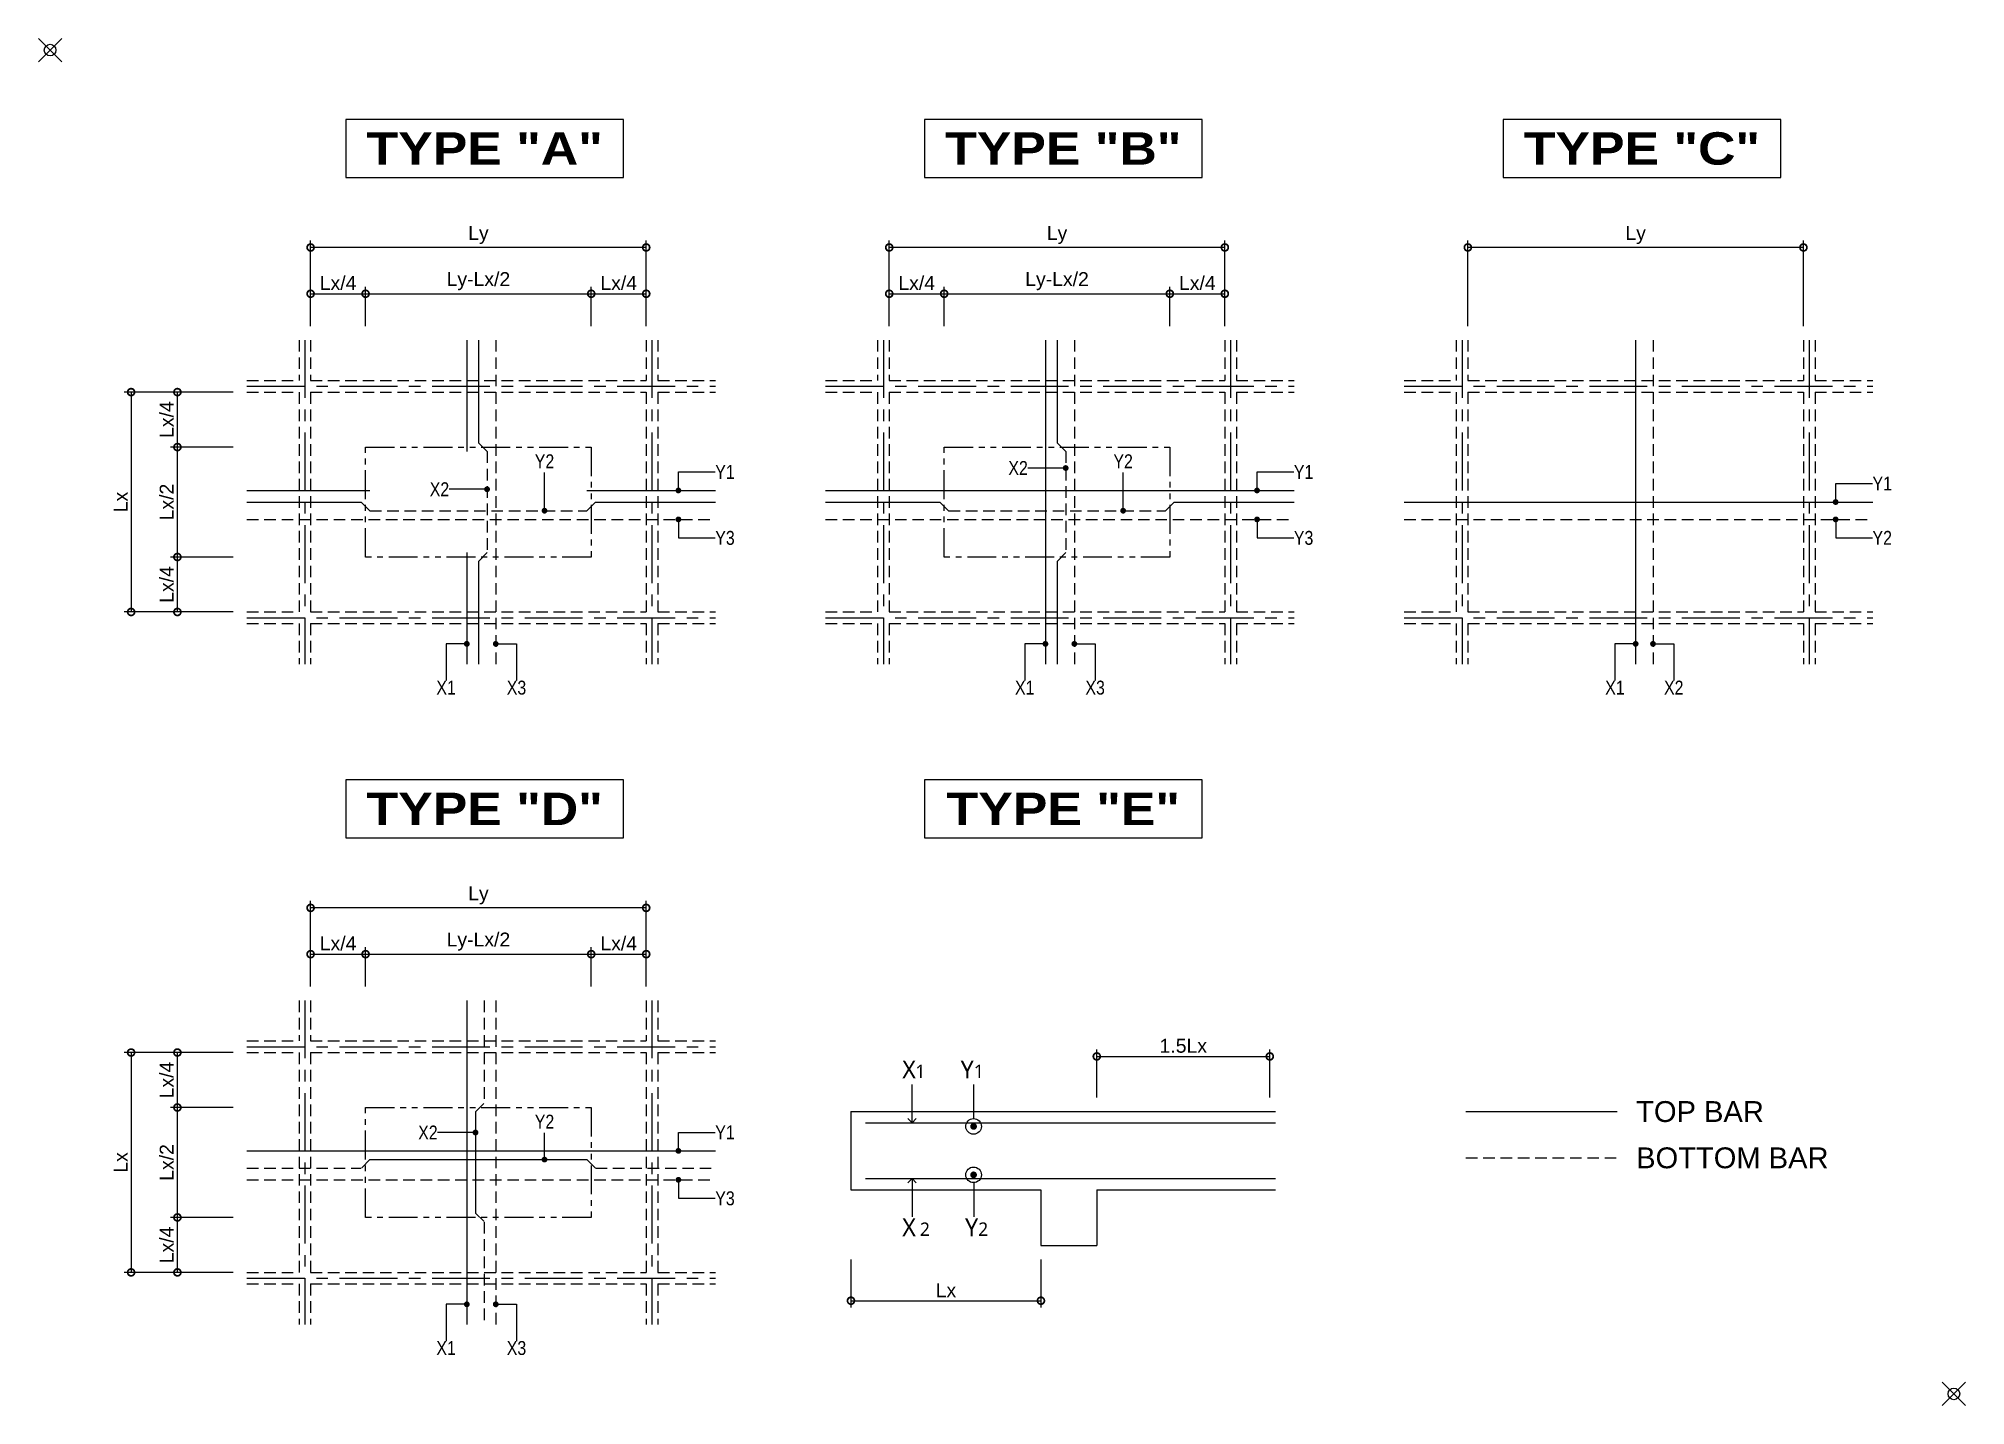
# Model space of a CAD drawing. Extents: x -50 to 8275, y -2535 to 3372.
import ezdxf
from ezdxf.enums import TextEntityAlignment as Align

# ---------------------------------------------------------------- set-up
doc = ezdxf.new("R2010")
doc.units = 0
doc.header["$LTSCALE"] = 200
doc.header["$MEASUREMENT"] = 0
doc.header["$PDMODE"] = 35
doc.header["$PDSIZE"] = 50
for name, pattern in [('CENTER', [2, 1.25, -0.25, 0.25, -0.25]), ('HIDDEN', [0.375, 0.25, -0.125]), ('PHANTOM2', [1.25, 0.625, -0.125, 0.125, -0.125, 0.125, -0.125])]:
    doc.linetypes.add(name, pattern=pattern)
doc.layers.get('0').update_dxf_attribs({"linetype": 'CONTINUOUS'})
doc.layers.get('DEFPOINTS').update_dxf_attribs({"color": 251, "linetype": 'CONTINUOUS'})
for name, color, linetype in [('Bar.Bottom', 2, 'HIDDEN'), ('Bar.Top', 2, 'CONTINUOUS'), ('Beam', 7, 'HIDDEN'), ('Boundary', 6, 'PHANTOM2'), ('Center', 1, 'CENTER'), ('Dimension', 1, 'CONTINUOUS'), ('Leader', 7, 'CONTINUOUS'), ('Text', 3, 'HIDDEN')]:
    doc.layers.add(name, color=color, linetype=linetype)
doc.styles.add('DimText', font='arial.ttf')
doc.styles.add('Legend', font='arial.ttf')
doc.styles.add('RebarIndex', font='ARIALN.TTF')
doc.styles.get("Standard").update_dxf_attribs({"font": 'malgun.ttf'})
doc.styles.add('Title', font='ariblk.ttf')
doc.dimstyles.new('Dim', dxfattribs={"dimscale": 60, "dimtxt": 1, "dimasz": 1, "dimexe": 0.5, "dimexo": 1, "dimgap": 0.25, "dimtad": 1, "dimtoh": 1, "dimdec": 0, "dimdsep": 46, "dimtxsty": 'DimText', "dimblk": 'DOTSMALL', "dimcen": 1, "dimclrd": 256, "dimclre": 256, "dimclrt": 7, "dimadec": 0, "dimazin": 0, "dimtfac": 1, "dimtdec": 0, "dimtix": 1, "dimtmove": 2, "dimatfit": 3, "dimldrblk": 'DOTSMALL', "dimfxl": 0, "dimtolj": 1, "dimtzin": 0, "dimarcsym": 0})

# ---------------------------------------------------------------- blocks, each defined once
blk = doc.blocks.new('_DotSmall')
at = {"color": 0, "linetype": 'ByBlock', "const_width": 0.5}
blk.add_lwpolyline([(-0.0625, 0, 1), (0.0625, 0, 1)], format="xyb", close=True, dxfattribs=at)
blk = doc.blocks.new('*D0')
at = {"layer": 'DEFPOINTS', "color": 0}
for p in [(550, 1131.3), (850.5, 1131.3), (850.5, 893.8)]:
    blk.add_point(p, dxfattribs=at)
at = {"layer": 'Dimension', "lineweight": -2}
for p, q in [((790.5, 1131.3), (520, 1131.3)), ((550, 893.8), (550, 1131.3)), ((790.5, 893.8), (520, 893.8))]:
    blk.add_line(p, q, dxfattribs=at)
at = {"layer": 'Dimension', "lineweight": -2, "xscale": 60, "yscale": 60, "zscale": 60}
for p, rotation in [((550, 1131.3), 90), ((550, 893.8), 270)]:
    blk.add_blockref('_DotSmall', p, dxfattribs=dict(at, rotation=rotation))
at = {"layer": 'Dimension', "color": 7, "insert": (504, 1012.6), "char_height": 60, "attachment_point": 5, "rotation": 90, "style": 'DimText'}
blk.add_mtext('\\A1;Lx/4', dxfattribs=at)
blk = doc.blocks.new('*D1')
at = {"layer": 'DEFPOINTS', "color": 0}
for p in [(850.5, 1843.8), (350, 893.8), (850.5, 893.8)]:
    blk.add_point(p, dxfattribs=at)
at = {"layer": 'Dimension', "lineweight": -2}
for p, q in [((790.5, 1843.8), (320, 1843.8)), ((350, 1843.8), (350, 893.8)), ((790.5, 893.8), (320, 893.8))]:
    blk.add_line(p, q, dxfattribs=at)
at = {"layer": 'Dimension', "lineweight": -2, "xscale": 60, "yscale": 60, "zscale": 60}
for p, rotation in [((350, 1843.8), 90), ((350, 893.8), 270)]:
    blk.add_blockref('_DotSmall', p, dxfattribs=dict(at, rotation=rotation))
at = {"layer": 'Dimension', "color": 7, "insert": (305, 1368.8), "char_height": 60, "attachment_point": 5, "rotation": 90, "style": 'DimText'}
blk.add_mtext('\\A1;Lx', dxfattribs=at)
blk = doc.blocks.new('*D2')
at = {"layer": 'DEFPOINTS', "color": 0}
for p in [(550, 1606.3), (850.5, 1606.3), (850.5, 1131.3)]:
    blk.add_point(p, dxfattribs=at)
at = {"layer": 'Dimension', "lineweight": -2}
for p, q in [((790.5, 1606.3), (520, 1606.3)), ((550, 1131.3), (550, 1606.3)), ((790.5, 1131.3), (520, 1131.3))]:
    blk.add_line(p, q, dxfattribs=at)
at = {"layer": 'Dimension', "lineweight": -2, "xscale": 60, "yscale": 60, "zscale": 60}
for p, rotation in [((550, 1606.3), 90), ((550, 1131.3), 270)]:
    blk.add_blockref('_DotSmall', p, dxfattribs=dict(at, rotation=rotation))
at = {"layer": 'Dimension', "color": 7, "insert": (504, 1368.8), "char_height": 60, "attachment_point": 5, "rotation": 90, "style": 'DimText'}
blk.add_mtext('\\A1;Lx/2', dxfattribs=at)
blk = doc.blocks.new('*D3')
at = {"layer": 'DEFPOINTS', "color": 0}
for p in [(550, 1843.8), (850.5, 1843.8), (850.5, 1606.3)]:
    blk.add_point(p, dxfattribs=at)
at = {"layer": 'Dimension', "lineweight": -2}
for p, q in [((790.5, 1843.8), (520, 1843.8)), ((550, 1606.3), (550, 1843.8)), ((790.5, 1606.3), (520, 1606.3))]:
    blk.add_line(p, q, dxfattribs=at)
at = {"layer": 'Dimension', "lineweight": -2, "xscale": 60, "yscale": 60, "zscale": 60}
for p, rotation in [((550, 1843.8), 90), ((550, 1606.3), 270)]:
    blk.add_blockref('_DotSmall', p, dxfattribs=dict(at, rotation=rotation))
at = {"layer": 'Dimension', "color": 7, "insert": (504, 1725.1), "char_height": 60, "attachment_point": 5, "rotation": 90, "style": 'DimText'}
blk.add_mtext('\\A1;Lx/4', dxfattribs=at)
blk = doc.blocks.new('*D4')
at = {"layer": 'DEFPOINTS', "color": 0}
for p in [(1125.5, 2468.8), (1125.5, 2068.8), (2575.5, 2068.8)]:
    blk.add_point(p, dxfattribs=at)
at = {"layer": 'Dimension', "lineweight": -2}
for p, q in [((1125.5, 2128.8), (1125.5, 2498.8)), ((2575.5, 2128.8), (2575.5, 2498.8)), ((2575.5, 2468.8), (1125.5, 2468.8))]:
    blk.add_line(p, q, dxfattribs=at)
at = {"layer": 'Dimension', "lineweight": -2, "xscale": 60, "yscale": 60, "zscale": 60, "rotation": 180}
blk.add_blockref('_DotSmall', (1125.5, 2468.8), dxfattribs=at)
at = {"layer": 'Dimension', "lineweight": -2, "xscale": 60, "yscale": 60, "zscale": 60}
blk.add_blockref('_DotSmall', (2575.5, 2468.8), dxfattribs=at)
at = {"layer": 'Dimension', "color": 7, "insert": (1850.5, 2522.6), "char_height": 60, "attachment_point": 5, "style": 'DimText'}
blk.add_mtext('\\A1;Ly', dxfattribs=at)
blk = doc.blocks.new('*D5')
at = {"layer": 'DEFPOINTS', "color": 0}
for p in [(2575.5, 2268.8), (2338, 2068.8), (2575.5, 2068.8)]:
    blk.add_point(p, dxfattribs=at)
at = {"layer": 'Dimension', "lineweight": -2}
for p, q in [((2338, 2128.8), (2338, 2298.8)), ((2338, 2268.8), (2575.5, 2268.8)), ((2575.5, 2128.8), (2575.5, 2298.8))]:
    blk.add_line(p, q, dxfattribs=at)
at = {"layer": 'Dimension', "lineweight": -2, "xscale": 60, "yscale": 60, "zscale": 60, "rotation": 180}
blk.add_blockref('_DotSmall', (2338, 2268.8), dxfattribs=at)
at = {"layer": 'Dimension', "lineweight": -2, "xscale": 60, "yscale": 60, "zscale": 60}
blk.add_blockref('_DotSmall', (2575.5, 2268.8), dxfattribs=at)
at = {"layer": 'Dimension', "color": 7, "insert": (2456.7, 2314.8), "char_height": 60, "attachment_point": 5, "style": 'DimText'}
blk.add_mtext('\\A1;Lx/4', dxfattribs=at)
blk = doc.blocks.new('*D6')
at = {"layer": 'DEFPOINTS', "color": 0}
for p in [(2338, 2268.8), (1363, 2068.8), (2338, 2068.8)]:
    blk.add_point(p, dxfattribs=at)
at = {"layer": 'Dimension', "lineweight": -2}
for p, q in [((1363, 2128.8), (1363, 2298.8)), ((1363, 2268.8), (2338, 2268.8)), ((2338, 2128.8), (2338, 2298.8))]:
    blk.add_line(p, q, dxfattribs=at)
at = {"layer": 'Dimension', "lineweight": -2, "xscale": 60, "yscale": 60, "zscale": 60, "rotation": 180}
blk.add_blockref('_DotSmall', (1363, 2268.8), dxfattribs=at)
at = {"layer": 'Dimension', "lineweight": -2, "xscale": 60, "yscale": 60, "zscale": 60}
blk.add_blockref('_DotSmall', (2338, 2268.8), dxfattribs=at)
at = {"layer": 'Dimension', "color": 7, "insert": (1850.5, 2323.1), "char_height": 60, "attachment_point": 5, "style": 'DimText'}
blk.add_mtext('\\A1;Ly-Lx/2', dxfattribs=at)
blk = doc.blocks.new('*D7')
at = {"layer": 'DEFPOINTS', "color": 0}
for p in [(1363, 2268.8), (1125.5, 2068.8), (1363, 2068.8)]:
    blk.add_point(p, dxfattribs=at)
at = {"layer": 'Dimension', "lineweight": -2}
for p, q in [((1125.5, 2128.8), (1125.5, 2298.8)), ((1125.5, 2268.8), (1363, 2268.8)), ((1363, 2128.8), (1363, 2298.8))]:
    blk.add_line(p, q, dxfattribs=at)
at = {"layer": 'Dimension', "lineweight": -2, "xscale": 60, "yscale": 60, "zscale": 60, "rotation": 180}
blk.add_blockref('_DotSmall', (1125.5, 2268.8), dxfattribs=at)
at = {"layer": 'Dimension', "lineweight": -2, "xscale": 60, "yscale": 60, "zscale": 60}
blk.add_blockref('_DotSmall', (1363, 2268.8), dxfattribs=at)
at = {"layer": 'Dimension', "color": 7, "insert": (1244.2, 2314.8), "char_height": 60, "attachment_point": 5, "style": 'DimText'}
blk.add_mtext('\\A1;Lx/4', dxfattribs=at)
blk = doc.blocks.new('*D9')
at = {"layer": 'DEFPOINTS', "color": 0}
for p in [(3625.5, 2468.8), (3625.5, 2068.8), (5075.5, 2068.8)]:
    blk.add_point(p, dxfattribs=at)
at = {"layer": 'Dimension', "lineweight": -2}
for p, q in [((3625.5, 2128.8), (3625.5, 2498.8)), ((5075.5, 2128.8), (5075.5, 2498.8)), ((5075.5, 2468.8), (3625.5, 2468.8))]:
    blk.add_line(p, q, dxfattribs=at)
at = {"layer": 'Dimension', "lineweight": -2, "xscale": 60, "yscale": 60, "zscale": 60, "rotation": 180}
blk.add_blockref('_DotSmall', (3625.5, 2468.8), dxfattribs=at)
at = {"layer": 'Dimension', "lineweight": -2, "xscale": 60, "yscale": 60, "zscale": 60}
blk.add_blockref('_DotSmall', (5075.5, 2468.8), dxfattribs=at)
at = {"layer": 'Dimension', "color": 7, "insert": (4350.5, 2522.6), "char_height": 60, "attachment_point": 5, "style": 'DimText'}
blk.add_mtext('\\A1;Ly', dxfattribs=at)
blk = doc.blocks.new('*D10')
at = {"layer": 'DEFPOINTS', "color": 0}
for p in [(5075.5, 2268.8), (4838, 2068.8), (5075.5, 2068.8)]:
    blk.add_point(p, dxfattribs=at)
at = {"layer": 'Dimension', "lineweight": -2}
for p, q in [((4838, 2128.8), (4838, 2298.8)), ((4838, 2268.8), (5075.5, 2268.8)), ((5075.5, 2128.8), (5075.5, 2298.8))]:
    blk.add_line(p, q, dxfattribs=at)
at = {"layer": 'Dimension', "lineweight": -2, "xscale": 60, "yscale": 60, "zscale": 60, "rotation": 180}
blk.add_blockref('_DotSmall', (4838, 2268.8), dxfattribs=at)
at = {"layer": 'Dimension', "lineweight": -2, "xscale": 60, "yscale": 60, "zscale": 60}
blk.add_blockref('_DotSmall', (5075.5, 2268.8), dxfattribs=at)
at = {"layer": 'Dimension', "color": 7, "insert": (4956.7, 2314.8), "char_height": 60, "attachment_point": 5, "style": 'DimText'}
blk.add_mtext('\\A1;Lx/4', dxfattribs=at)
blk = doc.blocks.new('*D11')
at = {"layer": 'DEFPOINTS', "color": 0}
for p in [(4838, 2268.8), (3863, 2068.8), (4838, 2068.8)]:
    blk.add_point(p, dxfattribs=at)
at = {"layer": 'Dimension', "lineweight": -2}
for p, q in [((3863, 2128.8), (3863, 2298.8)), ((3863, 2268.8), (4838, 2268.8)), ((4838, 2128.8), (4838, 2298.8))]:
    blk.add_line(p, q, dxfattribs=at)
at = {"layer": 'Dimension', "lineweight": -2, "xscale": 60, "yscale": 60, "zscale": 60, "rotation": 180}
blk.add_blockref('_DotSmall', (3863, 2268.8), dxfattribs=at)
at = {"layer": 'Dimension', "lineweight": -2, "xscale": 60, "yscale": 60, "zscale": 60}
blk.add_blockref('_DotSmall', (4838, 2268.8), dxfattribs=at)
at = {"layer": 'Dimension', "color": 7, "insert": (4350.5, 2323.1), "char_height": 60, "attachment_point": 5, "style": 'DimText'}
blk.add_mtext('\\A1;Ly-Lx/2', dxfattribs=at)
blk = doc.blocks.new('*D12')
at = {"layer": 'DEFPOINTS', "color": 0}
for p in [(3863, 2268.8), (3625.5, 2068.8), (3863, 2068.8)]:
    blk.add_point(p, dxfattribs=at)
at = {"layer": 'Dimension', "lineweight": -2}
for p, q in [((3625.5, 2128.8), (3625.5, 2298.8)), ((3625.5, 2268.8), (3863, 2268.8)), ((3863, 2128.8), (3863, 2298.8))]:
    blk.add_line(p, q, dxfattribs=at)
at = {"layer": 'Dimension', "lineweight": -2, "xscale": 60, "yscale": 60, "zscale": 60, "rotation": 180}
blk.add_blockref('_DotSmall', (3625.5, 2268.8), dxfattribs=at)
at = {"layer": 'Dimension', "lineweight": -2, "xscale": 60, "yscale": 60, "zscale": 60}
blk.add_blockref('_DotSmall', (3863, 2268.8), dxfattribs=at)
at = {"layer": 'Dimension', "color": 7, "insert": (3744.2, 2314.8), "char_height": 60, "attachment_point": 5, "style": 'DimText'}
blk.add_mtext('\\A1;Lx/4', dxfattribs=at)
blk = doc.blocks.new('*D13')
at = {"layer": 'DEFPOINTS', "color": 0}
for p in [(6125.5, 2468.8), (6125.5, 2068.8), (7575.5, 2068.8)]:
    blk.add_point(p, dxfattribs=at)
at = {"layer": 'Dimension', "lineweight": -2}
for p, q in [((6125.5, 2128.8), (6125.5, 2498.8)), ((7575.5, 2128.8), (7575.5, 2498.8)), ((7575.5, 2468.8), (6125.5, 2468.8))]:
    blk.add_line(p, q, dxfattribs=at)
at = {"layer": 'Dimension', "lineweight": -2, "xscale": 60, "yscale": 60, "zscale": 60, "rotation": 180}
blk.add_blockref('_DotSmall', (6125.5, 2468.8), dxfattribs=at)
at = {"layer": 'Dimension', "lineweight": -2, "xscale": 60, "yscale": 60, "zscale": 60}
blk.add_blockref('_DotSmall', (7575.5, 2468.8), dxfattribs=at)
at = {"layer": 'Dimension', "color": 7, "insert": (6850.5, 2522.6), "char_height": 60, "attachment_point": 5, "style": 'DimText'}
blk.add_mtext('\\A1;Ly', dxfattribs=at)
blk = doc.blocks.new('*D14')
at = {"layer": 'DEFPOINTS', "color": 0}
for p in [(5269.7, -1026.7), (4522.3, -1264.8), (5269.7, -1264.8)]:
    blk.add_point(p, dxfattribs=at)
at = {"layer": 'Dimension', "lineweight": -2}
for p, q in [((4522.3, -1204.8), (4522.3, -996.7)), ((5269.7, -1204.8), (5269.7, -996.7)), ((4522.3, -1026.7), (5269.7, -1026.7))]:
    blk.add_line(p, q, dxfattribs=at)
at = {"layer": 'Dimension', "lineweight": -2, "xscale": 60, "yscale": 60, "zscale": 60, "rotation": 180}
blk.add_blockref('_DotSmall', (4522.3, -1026.7), dxfattribs=at)
at = {"layer": 'Dimension', "lineweight": -2, "xscale": 60, "yscale": 60, "zscale": 60}
blk.add_blockref('_DotSmall', (5269.7, -1026.7), dxfattribs=at)
at = {"layer": 'Dimension', "color": 7, "insert": (4896, -981), "char_height": 60, "attachment_point": 5, "style": 'DimText'}
blk.add_mtext('\\A1;1.5Lx', dxfattribs=at)
blk = doc.blocks.new('*D15')
at = {"layer": 'DEFPOINTS', "color": 0}
for p in [(3460.2, -1844.1), (4280.9, -1844.1), (4280.9, -2082.2)]:
    blk.add_point(p, dxfattribs=at)
at = {"layer": 'Dimension', "lineweight": -2}
for p, q in [((3460.2, -1904.1), (3460.2, -2112.2)), ((4280.9, -1904.1), (4280.9, -2112.2)), ((3460.2, -2082.2), (4280.9, -2082.2))]:
    blk.add_line(p, q, dxfattribs=at)
at = {"layer": 'Dimension', "lineweight": -2, "xscale": 60, "yscale": 60, "zscale": 60, "rotation": 180}
blk.add_blockref('_DotSmall', (3460.2, -2082.2), dxfattribs=at)
at = {"layer": 'Dimension', "lineweight": -2, "xscale": 60, "yscale": 60, "zscale": 60}
blk.add_blockref('_DotSmall', (4280.9, -2082.2), dxfattribs=at)
at = {"layer": 'Dimension', "color": 7, "insert": (3870.6, -2037.2), "char_height": 60, "attachment_point": 5, "style": 'DimText'}
blk.add_mtext('\\A1;Lx', dxfattribs=at)
blk = doc.blocks.new('*D16')
at = {"layer": 'DEFPOINTS', "color": 0}
for p in [(550, -1722.3), (850.5, -1722.3), (850.5, -1959.8)]:
    blk.add_point(p, dxfattribs=at)
at = {"layer": 'Dimension', "lineweight": -2}
for p, q in [((790.5, -1722.3), (520, -1722.3)), ((550, -1959.8), (550, -1722.3)), ((790.5, -1959.8), (520, -1959.8))]:
    blk.add_line(p, q, dxfattribs=at)
at = {"layer": 'Dimension', "lineweight": -2, "xscale": 60, "yscale": 60, "zscale": 60}
for p, rotation in [((550, -1722.3), 90), ((550, -1959.8), 270)]:
    blk.add_blockref('_DotSmall', p, dxfattribs=dict(at, rotation=rotation))
at = {"layer": 'Dimension', "color": 7, "insert": (504, -1841.1), "char_height": 60, "attachment_point": 5, "rotation": 90, "style": 'DimText'}
blk.add_mtext('\\A1;Lx/4', dxfattribs=at)
blk = doc.blocks.new('*D17')
at = {"layer": 'DEFPOINTS', "color": 0}
for p in [(850.5, -1009.8), (350, -1959.8), (850.5, -1959.8)]:
    blk.add_point(p, dxfattribs=at)
at = {"layer": 'Dimension', "lineweight": -2}
for p, q in [((790.5, -1009.8), (320, -1009.8)), ((350, -1009.8), (350, -1959.8)), ((790.5, -1959.8), (320, -1959.8))]:
    blk.add_line(p, q, dxfattribs=at)
at = {"layer": 'Dimension', "lineweight": -2, "xscale": 60, "yscale": 60, "zscale": 60}
for p, rotation in [((350, -1009.8), 90), ((350, -1959.8), 270)]:
    blk.add_blockref('_DotSmall', p, dxfattribs=dict(at, rotation=rotation))
at = {"layer": 'Dimension', "color": 7, "insert": (305, -1484.8), "char_height": 60, "attachment_point": 5, "rotation": 90, "style": 'DimText'}
blk.add_mtext('\\A1;Lx', dxfattribs=at)
blk = doc.blocks.new('*D18')
at = {"layer": 'DEFPOINTS', "color": 0}
for p in [(550, -1247.3), (850.5, -1247.3), (850.5, -1722.3)]:
    blk.add_point(p, dxfattribs=at)
at = {"layer": 'Dimension', "lineweight": -2}
for p, q in [((790.5, -1247.3), (520, -1247.3)), ((550, -1722.3), (550, -1247.3)), ((790.5, -1722.3), (520, -1722.3))]:
    blk.add_line(p, q, dxfattribs=at)
at = {"layer": 'Dimension', "lineweight": -2, "xscale": 60, "yscale": 60, "zscale": 60}
for p, rotation in [((550, -1247.3), 90), ((550, -1722.3), 270)]:
    blk.add_blockref('_DotSmall', p, dxfattribs=dict(at, rotation=rotation))
at = {"layer": 'Dimension', "color": 7, "insert": (504, -1484.8), "char_height": 60, "attachment_point": 5, "rotation": 90, "style": 'DimText'}
blk.add_mtext('\\A1;Lx/2', dxfattribs=at)
blk = doc.blocks.new('*D19')
at = {"layer": 'DEFPOINTS', "color": 0}
for p in [(550, -1009.8), (850.5, -1009.8), (850.5, -1247.3)]:
    blk.add_point(p, dxfattribs=at)
at = {"layer": 'Dimension', "lineweight": -2}
for p, q in [((790.5, -1009.8), (520, -1009.8)), ((550, -1247.3), (550, -1009.8)), ((790.5, -1247.3), (520, -1247.3))]:
    blk.add_line(p, q, dxfattribs=at)
at = {"layer": 'Dimension', "lineweight": -2, "xscale": 60, "yscale": 60, "zscale": 60}
for p, rotation in [((550, -1009.8), 90), ((550, -1247.3), 270)]:
    blk.add_blockref('_DotSmall', p, dxfattribs=dict(at, rotation=rotation))
at = {"layer": 'Dimension', "color": 7, "insert": (504, -1128.6), "char_height": 60, "attachment_point": 5, "rotation": 90, "style": 'DimText'}
blk.add_mtext('\\A1;Lx/4', dxfattribs=at)
blk = doc.blocks.new('*D20')
at = {"layer": 'DEFPOINTS', "color": 0}
for p in [(1125.5, -384.8), (1125.5, -784.8), (2575.5, -784.8)]:
    blk.add_point(p, dxfattribs=at)
at = {"layer": 'Dimension', "lineweight": -2}
for p, q in [((1125.5, -724.8), (1125.5, -354.8)), ((2575.5, -384.8), (1125.5, -384.8)), ((2575.5, -724.8), (2575.5, -354.8))]:
    blk.add_line(p, q, dxfattribs=at)
at = {"layer": 'Dimension', "lineweight": -2, "xscale": 60, "yscale": 60, "zscale": 60, "rotation": 180}
blk.add_blockref('_DotSmall', (1125.5, -384.8), dxfattribs=at)
at = {"layer": 'Dimension', "lineweight": -2, "xscale": 60, "yscale": 60, "zscale": 60}
blk.add_blockref('_DotSmall', (2575.5, -384.8), dxfattribs=at)
at = {"layer": 'Dimension', "color": 7, "insert": (1850.5, -331), "char_height": 60, "attachment_point": 5, "style": 'DimText'}
blk.add_mtext('\\A1;Ly', dxfattribs=at)
blk = doc.blocks.new('*D21')
at = {"layer": 'DEFPOINTS', "color": 0}
for p in [(2575.5, -584.8), (2338, -784.8), (2575.5, -784.8)]:
    blk.add_point(p, dxfattribs=at)
at = {"layer": 'Dimension', "lineweight": -2}
for p, q in [((2338, -724.8), (2338, -554.8)), ((2575.5, -724.8), (2575.5, -554.8)), ((2338, -584.8), (2575.5, -584.8))]:
    blk.add_line(p, q, dxfattribs=at)
at = {"layer": 'Dimension', "lineweight": -2, "xscale": 60, "yscale": 60, "zscale": 60, "rotation": 180}
blk.add_blockref('_DotSmall', (2338, -584.8), dxfattribs=at)
at = {"layer": 'Dimension', "lineweight": -2, "xscale": 60, "yscale": 60, "zscale": 60}
blk.add_blockref('_DotSmall', (2575.5, -584.8), dxfattribs=at)
at = {"layer": 'Dimension', "color": 7, "insert": (2456.7, -538.8), "char_height": 60, "attachment_point": 5, "style": 'DimText'}
blk.add_mtext('\\A1;Lx/4', dxfattribs=at)
blk = doc.blocks.new('*D22')
at = {"layer": 'DEFPOINTS', "color": 0}
for p in [(2338, -584.8), (1363, -784.8), (2338, -784.8)]:
    blk.add_point(p, dxfattribs=at)
at = {"layer": 'Dimension', "lineweight": -2}
for p, q in [((1363, -724.8), (1363, -554.8)), ((2338, -724.8), (2338, -554.8)), ((1363, -584.8), (2338, -584.8))]:
    blk.add_line(p, q, dxfattribs=at)
at = {"layer": 'Dimension', "lineweight": -2, "xscale": 60, "yscale": 60, "zscale": 60, "rotation": 180}
blk.add_blockref('_DotSmall', (1363, -584.8), dxfattribs=at)
at = {"layer": 'Dimension', "lineweight": -2, "xscale": 60, "yscale": 60, "zscale": 60}
blk.add_blockref('_DotSmall', (2338, -584.8), dxfattribs=at)
at = {"layer": 'Dimension', "color": 7, "insert": (1850.5, -530.5), "char_height": 60, "attachment_point": 5, "style": 'DimText'}
blk.add_mtext('\\A1;Ly-Lx/2', dxfattribs=at)
blk = doc.blocks.new('*D23')
at = {"layer": 'DEFPOINTS', "color": 0}
for p in [(1363, -584.8), (1125.5, -784.8), (1363, -784.8)]:
    blk.add_point(p, dxfattribs=at)
at = {"layer": 'Dimension', "lineweight": -2}
for p, q in [((1125.5, -724.8), (1125.5, -554.8)), ((1363, -724.8), (1363, -554.8)), ((1125.5, -584.8), (1363, -584.8))]:
    blk.add_line(p, q, dxfattribs=at)
at = {"layer": 'Dimension', "lineweight": -2, "xscale": 60, "yscale": 60, "zscale": 60, "rotation": 180}
blk.add_blockref('_DotSmall', (1125.5, -584.8), dxfattribs=at)
at = {"layer": 'Dimension', "lineweight": -2, "xscale": 60, "yscale": 60, "zscale": 60}
blk.add_blockref('_DotSmall', (1363, -584.8), dxfattribs=at)
at = {"layer": 'Dimension', "color": 7, "insert": (1244.2, -538.8), "char_height": 60, "attachment_point": 5, "style": 'DimText'}
blk.add_mtext('\\A1;Lx/4', dxfattribs=at)

msp = doc.modelspace()

# ---------------------------------------------------------------- linework, layer by layer
for points in [[(1277.5, 2771.6), (2477.5, 2771.6), (2477.5, 3021.6), (1277.5, 3021.6)], [(3777.5, 2771.6), (4977.5, 2771.6), (4977.5, 3021.6), (3777.5, 3021.6)], [(6277.5, 2771.6), (7477.5, 2771.6), (7477.5, 3021.6), (6277.5, 3021.6)], [(1277.5, -82), (2477.5, -82), (2477.5, 168), (1277.5, 168)], [(3777.5, -82), (4977.5, -82), (4977.5, 168), (3777.5, 168)]]:
    msp.add_lwpolyline(points, close=True)
for p in [(0, 3321.6), (8225.5, -2484.8)]:
    msp.add_point(p)
at = {"layer": 'Bar.Bottom'}
for p, q in [((1925.5, 2068.8), (1925.5, 668.8)), ((4425.5, 2068.8), (4425.5, 668.8)), ((6925.5, 2068.8), (6925.5, 668.8)), ((1888, 1587.6), (1888, 1150.1)), ((4388, 1587.6), (4388, 1150.1)), ((850.5, 1293.8), (2875.5, 1293.8)), ((1381.7, 1331.3), (2319.2, 1331.3)), ((3350.5, 1293.8), (5375.5, 1293.8)), ((3881.7, 1331.3), (4819.2, 1331.3)), ((5850.5, 1293.8), (7875.5, 1293.8)), ((1875.5, -784.8), (1875.5, -1228.6)), ((1925.5, -784.8), (1925.5, -2184.8)), ((1838, -1266.1), (1875.5, -1228.6)), ((1381.7, -1472.3), (1344.2, -1509.8)), ((2319.2, -1472.3), (2356.7, -1509.8)), ((6116.9, -1464.8), (6770.8, -1464.8)), ((850.5, -1509.8), (1344.2, -1509.8)), ((850.5, -1559.8), (2875.5, -1559.8)), ((2356.7, -1509.8), (2875.5, -1509.8)), ((1838, -1703.6), (1875.5, -1741.1)), ((1875.5, -1741.1), (1875.5, -2184.8))]:
    msp.add_line(p, q, dxfattribs=at)
at = {"layer": 'Bar.Top'}
for p, q in [((1800.5, 2068.8), (1800.5, 1587.6)), ((1850.5, 2068.8), (1850.5, 1625.1)), ((4300.5, 2068.8), (4300.5, 668.8)), ((4350.5, 2068.8), (4350.5, 1625.1)), ((6850.5, 2068.8), (6850.5, 668.8)), ((1888, 1587.6), (1850.5, 1625.1)), ((4388, 1587.6), (4350.5, 1625.1)), ((850.5, 1418.8), (1381.7, 1418.8)), ((2319.2, 1418.8), (2875.5, 1418.8)), ((3350.5, 1418.8), (5375.5, 1418.8)), ((850.5, 1368.8), (1344.2, 1368.8)), ((1381.7, 1331.3), (1344.2, 1368.8)), ((2319.2, 1331.3), (2356.7, 1368.8)), ((2356.7, 1368.8), (2875.5, 1368.8)), ((3350.5, 1368.8), (3844.2, 1368.8)), ((3881.7, 1331.3), (3844.2, 1368.8)), ((4819.2, 1331.3), (4856.7, 1368.8)), ((4856.7, 1368.8), (5375.5, 1368.8)), ((5850.5, 1368.8), (7875.5, 1368.8)), ((1800.5, 1150.1), (1800.5, 668.8)), ((1888, 1150.1), (1850.5, 1112.6)), ((1850.5, 1112.6), (1850.5, 668.8)), ((4388, 1150.1), (4350.5, 1112.6)), ((4350.5, 1112.6), (4350.5, 668.8)), ((1800.5, -784.8), (1800.5, -2184.8)), ((1838, -1266.1), (1838, -1703.6)), ((3522.7, -1313), (5294.7, -1313)), ((6116.9, -1264.8), (6770.8, -1264.8)), ((850.5, -1434.8), (2875.5, -1434.8)), ((1381.7, -1472.3), (2319.2, -1472.3)), ((3522.7, -1554.4), (5294.7, -1554.4))]:
    msp.add_line(p, q, dxfattribs=at)
at = {"layer": 'Bar.Top', "const_width": 14.5}
for points in [[(3997.2, -1329.1, 1), (3982.7, -1329.1, 1)], [(3997.2, -1538.3, -1), (3982.7, -1538.3, -1)]]:
    msp.add_lwpolyline(points, format="xyb", close=True, dxfattribs=at)
at = {"layer": 'Beam'}
for p, q in [((1075.5, 2068.8), (1075.5, 1893.8)), ((1125.5, 2068.8), (1125.5, 1893.8)), ((2575.5, 2068.8), (2575.5, 1893.8)), ((2625.5, 2068.8), (2625.5, 1893.8)), ((3575.5, 2068.8), (3575.5, 1893.8)), ((3625.5, 2068.8), (3625.5, 1893.8)), ((5075.5, 2068.8), (5075.5, 1893.8)), ((5125.5, 2068.8), (5125.5, 1893.8)), ((6075.5, 2068.8), (6075.5, 1893.8)), ((6125.5, 2068.8), (6125.5, 1893.8)), ((7575.5, 2068.8), (7575.5, 1893.8)), ((7625.5, 2068.8), (7625.5, 1893.8)), ((850.5, 1893.8), (1075.5, 1893.8)), ((850.5, 1843.8), (1075.5, 1843.8)), ((1075.5, 1843.8), (1075.5, 893.8)), ((1125.5, 1893.8), (2575.5, 1893.8)), ((1125.5, 1843.8), (2575.5, 1843.8)), ((1125.5, 1843.8), (1125.5, 893.8)), ((2575.5, 1843.8), (2575.5, 893.8)), ((2625.5, 1893.8), (2875.5, 1893.8)), ((2625.5, 1843.8), (2625.5, 893.8)), ((2625.5, 1843.8), (2875.5, 1843.8)), ((3350.5, 1893.8), (3575.5, 1893.8)), ((3350.5, 1843.8), (3575.5, 1843.8)), ((3575.5, 1843.8), (3575.5, 893.8)), ((3625.5, 1893.8), (5075.5, 1893.8)), ((3625.5, 1843.8), (5075.5, 1843.8)), ((3625.5, 1843.8), (3625.5, 893.8)), ((5075.5, 1843.8), (5075.5, 893.8)), ((5125.5, 1893.8), (5375.5, 1893.8)), ((5125.5, 1843.8), (5125.5, 893.8)), ((5125.5, 1843.8), (5375.5, 1843.8)), ((5850.5, 1893.8), (6075.5, 1893.8)), ((5850.5, 1843.8), (6075.5, 1843.8)), ((6075.5, 1843.8), (6075.5, 893.8)), ((6125.5, 1893.8), (7575.5, 1893.8)), ((6125.5, 1843.8), (7575.5, 1843.8)), ((6125.5, 1843.8), (6125.5, 893.8)), ((7575.5, 1843.8), (7575.5, 893.8)), ((7625.5, 1893.8), (7875.5, 1893.8)), ((7625.5, 1843.8), (7625.5, 893.8)), ((7625.5, 1843.8), (7875.5, 1843.8)), ((850.5, 893.8), (1075.5, 893.8)), ((850.5, 843.8), (1075.5, 843.8)), ((1075.5, 843.8), (1075.5, 668.8)), ((1125.5, 893.8), (2575.5, 893.8)), ((1125.5, 843.8), (2575.5, 843.8)), ((1125.5, 843.8), (1125.5, 668.8)), ((2575.5, 843.8), (2575.5, 668.8)), ((2625.5, 893.8), (2875.5, 893.8)), ((2625.5, 843.8), (2875.5, 843.8)), ((2625.5, 843.8), (2625.5, 668.8)), ((3350.5, 893.8), (3575.5, 893.8)), ((3350.5, 843.8), (3575.5, 843.8)), ((3575.5, 843.8), (3575.5, 668.8)), ((3625.5, 893.8), (5075.5, 893.8)), ((3625.5, 843.8), (5075.5, 843.8)), ((3625.5, 843.8), (3625.5, 668.8)), ((5075.5, 843.8), (5075.5, 668.8)), ((5125.5, 893.8), (5375.5, 893.8)), ((5125.5, 843.8), (5375.5, 843.8)), ((5125.5, 843.8), (5125.5, 668.8)), ((5850.5, 893.8), (6075.5, 893.8)), ((5850.5, 843.8), (6075.5, 843.8)), ((6075.5, 843.8), (6075.5, 668.8)), ((6125.5, 893.8), (7575.5, 893.8)), ((6125.5, 843.8), (7575.5, 843.8)), ((6125.5, 843.8), (6125.5, 668.8)), ((7575.5, 843.8), (7575.5, 668.8)), ((7625.5, 893.8), (7875.5, 893.8)), ((7625.5, 843.8), (7875.5, 843.8)), ((7625.5, 843.8), (7625.5, 668.8)), ((1075.5, -784.8), (1075.5, -959.8)), ((1125.5, -784.8), (1125.5, -959.8)), ((2575.5, -784.8), (2575.5, -959.8)), ((2625.5, -784.8), (2625.5, -959.8)), ((850.5, -959.8), (1075.5, -959.8)), ((1125.5, -959.8), (2575.5, -959.8)), ((2625.5, -959.8), (2875.5, -959.8)), ((850.5, -1009.8), (1075.5, -1009.8)), ((1075.5, -1009.8), (1075.5, -1959.8)), ((1125.5, -1009.8), (2575.5, -1009.8)), ((1125.5, -1009.8), (1125.5, -1959.8)), ((2575.5, -1009.8), (2575.5, -1959.8)), ((2625.5, -1009.8), (2625.5, -1959.8)), ((2625.5, -1009.8), (2875.5, -1009.8)), ((850.5, -1959.8), (1075.5, -1959.8)), ((1125.5, -1959.8), (2575.5, -1959.8)), ((2625.5, -1959.8), (2875.5, -1959.8)), ((850.5, -2009.8), (1075.5, -2009.8)), ((1075.5, -2009.8), (1075.5, -2184.8)), ((1125.5, -2009.8), (2575.5, -2009.8)), ((1125.5, -2009.8), (1125.5, -2184.8)), ((2575.5, -2009.8), (2575.5, -2184.8)), ((2625.5, -2009.8), (2875.5, -2009.8)), ((2625.5, -2009.8), (2625.5, -2184.8))]:
    msp.add_line(p, q, dxfattribs=at)
at = {"layer": 'Beam', "linetype": 'Continuous'}
for p, q in [((3460.2, -1264.8), (5294.7, -1264.8)), ((3460.2, -1264.8), (3460.2, -1602.7)), ((3460.2, -1602.7), (4280.9, -1602.7)), ((4280.9, -1602.7), (4280.9, -1844.1)), ((4522.3, -1602.7), (5294.7, -1602.7)), ((4522.3, -1602.7), (4522.3, -1844.1)), ((4280.9, -1844.1), (4522.3, -1844.1))]:
    msp.add_line(p, q, dxfattribs=at)
at = {"layer": 'Boundary'}
for points in [[(1363, 1606.3), (2338, 1606.3), (2338, 1131.3), (1363, 1131.3)], [(3863, 1606.3), (4838, 1606.3), (4838, 1131.3), (3863, 1131.3)], [(1363, -1247.3), (2338, -1247.3), (2338, -1722.3), (1363, -1722.3)]]:
    msp.add_lwpolyline(points, close=True, dxfattribs=at)
at = {"layer": 'Center'}
for p, q in [((1100.5, 2068.8), (1100.5, 668.8)), ((2600.5, 2068.8), (2600.5, 668.8)), ((3600.5, 2068.8), (3600.5, 668.8)), ((5100.5, 2068.8), (5100.5, 668.8)), ((6100.5, 2068.8), (6100.5, 668.8)), ((7600.5, 2068.8), (7600.5, 668.8)), ((850.5, 1868.8), (2875.5, 1868.8)), ((3350.5, 1868.8), (5375.5, 1868.8)), ((5850.5, 1868.8), (7875.5, 1868.8)), ((850.5, 868.8), (2875.5, 868.8)), ((3350.5, 868.8), (5375.5, 868.8)), ((5850.5, 868.8), (7875.5, 868.8)), ((1100.5, -784.8), (1100.5, -2184.8)), ((2600.5, -784.8), (2600.5, -2184.8)), ((850.5, -984.8), (2875.5, -984.8)), ((850.5, -1984.8), (2875.5, -1984.8))]:
    msp.add_line(p, q, dxfattribs=at)
at = {"layer": 'Leader'}
for p, q in [((2714.7, 1418.8), (2714.7, 1498.7)), ((2714.7, 1498.7), (2873.8, 1498.7)), ((4388, 1515.8), (4224.3, 1515.8)), ((5214.7, 1418.8), (5214.7, 1498.7)), ((5214.7, 1498.7), (5373.8, 1498.7)), ((1888, 1424), (1724.3, 1424)), ((2136.1, 1331.3), (2136.1, 1496.9)), ((4636.1, 1331.3), (4636.1, 1496.9)), ((7714.7, 1368.8), (7714.7, 1448.7)), ((7714.7, 1448.7), (7873.8, 1448.7)), ((2714.7, 1293.8), (2714.7, 1214)), ((5214.7, 1293.8), (5214.7, 1214)), ((7714.7, 1293.8), (7714.7, 1214)), ((2714.7, 1214), (2873.8, 1214)), ((5214.7, 1214), (5373.8, 1214)), ((7714.7, 1214), (7873.8, 1214)), ((1800.5, 756), (1710.9, 756)), ((1710.9, 756), (1710.9, 597)), ((1925.5, 756), (2015.1, 756)), ((2015.1, 756), (2015.1, 597)), ((4300.5, 756), (4210.9, 756)), ((4210.9, 756), (4210.9, 597)), ((4425.5, 756), (4515.1, 756)), ((4515.1, 756), (4515.1, 597)), ((6850.5, 756), (6760.9, 756)), ((6760.9, 756), (6760.9, 597)), ((6925.5, 756), (7015.1, 756)), ((7015.1, 756), (7015.1, 597)), ((3724, -1313), (3724, -1147.5)), ((3991.5, -1295.4), (3991.5, -1147.5)), ((3724, -1313), (3706, -1295)), ((3724, -1313), (3741.9, -1295)), ((1838, -1355.5), (1674.3, -1355.5)), ((2136.1, -1472.3), (2136.1, -1356.4)), ((2714.7, -1434.8), (2714.7, -1354.9)), ((2714.7, -1354.9), (2873.8, -1354.9)), ((2714.7, -1559.8), (2714.7, -1639.7)), ((3724.1, -1554.3), (3706.1, -1572.3)), ((3724, -1554.4), (3724, -1720)), ((3724.1, -1554.3), (3742.1, -1572.3)), ((3991.5, -1572.1), (3991.5, -1720)), ((2714.7, -1639.7), (2873.8, -1639.7)), ((1800.5, -2097.6), (1710.9, -2097.6)), ((1710.9, -2097.6), (1710.9, -2256.6)), ((1925.5, -2097.6), (2015.1, -2097.6)), ((2015.1, -2097.6), (2015.1, -2256.6))]:
    msp.add_line(p, q, dxfattribs=at)
at = {"layer": 'Leader', "const_width": 12.5}
for points in [[(4381.7, 1515.8, 1), (4394.2, 1515.8, 1)], [(1881.7, 1424, 1), (1894.2, 1424, 1)], [(2708.4, 1418.8, 1), (2720.9, 1418.8, 1)], [(5208.4, 1418.8, 1), (5220.9, 1418.8, 1)], [(2129.9, 1331.3, 1), (2142.4, 1331.3, 1)], [(4629.9, 1331.3, 1), (4642.4, 1331.3, 1)], [(7708.4, 1368.8, 1), (7720.9, 1368.8, 1)], [(2708.4, 1293.8, -1), (2720.9, 1293.8, -1)], [(5208.4, 1293.8, -1), (5220.9, 1293.8, -1)], [(7708.4, 1293.8, -1), (7720.9, 1293.8, -1)], [(1794.2, 756, 1), (1806.7, 756, 1)], [(1931.7, 756, -1), (1919.2, 756, -1)], [(4294.2, 756, 1), (4306.7, 756, 1)], [(4431.7, 756, -1), (4419.2, 756, -1)], [(6844.2, 756, 1), (6856.7, 756, 1)], [(6931.7, 756, -1), (6919.2, 756, -1)], [(1831.7, -1355.5, 1), (1844.2, -1355.5, 1)], [(2129.9, -1472.3, 1), (2142.4, -1472.3, 1)], [(2708.4, -1434.8, 1), (2720.9, -1434.8, 1)], [(2708.4, -1559.8, -1), (2720.9, -1559.8, -1)], [(1794.2, -2097.6, 1), (1806.7, -2097.6, 1)], [(1931.7, -2097.6, -1), (1919.2, -2097.6, -1)]]:
    msp.add_lwpolyline(points, format="xyb", close=True, dxfattribs=at)
at = {"layer": 'Leader'}
for centre in [(3989.9, -1329.1), (3989.9, -1538.3)]:
    msp.add_circle(centre, 33.8, dxfattribs=at)

# ---------------------------------------------------------------- texts
at = {"layer": 'Text', "style": 'Title'}
for s, p in [('TYPE "A"', (1877.5, 2896.6)), ('TYPE "B"', (4377.5, 2896.6)), ('TYPE "C"', (6877.5, 2896.6)), ('TYPE "D"', (1877.5, 43)), ('TYPE "E"', (4377.5, 43))]:
    msp.add_text(s, height=140, dxfattribs=at).set_placement(p, align=Align.MIDDLE_CENTER)
at = {"layer": 'Text', "style": 'RebarIndex'}
for p in [(2136.1, 1496.9), (4636.1, 1496.9), (2136.1, -1356.4)]:
    msp.add_text('Y2', height=60, dxfattribs=at).set_placement(p, align=Align.BOTTOM_CENTER)
at = {"layer": 'Text'}
for s, height, style, p in [('Y1', 60, 'RebarIndex', (2873.8, 1498.7)), ('Y1', 60, 'RebarIndex', (5373.8, 1498.7)), ('Y1', 60, 'RebarIndex', (7873.8, 1448.7)), ('Y3', 60, 'RebarIndex', (2873.8, 1214)), ('Y3', 60, 'RebarIndex', (5373.8, 1214)), ('Y2', 60, 'RebarIndex', (7873.8, 1214)), ('  TOP BAR', 90, 'Legend', (6782.8, -1264.8)), ('Y1', 60, 'RebarIndex', (2873.8, -1354.9)), ('  BOTTOM BAR', 90, 'Legend', (6782.8, -1464.8)), ('Y3', 60, 'RebarIndex', (2873.8, -1639.7))]:
    msp.add_text(s, height=height, dxfattribs=dict(at, style=style)).set_placement(p, align=Align.MIDDLE_LEFT)
at = {"layer": 'Text', "style": 'RebarIndex'}
for p in [(4224.3, 1515.8), (1724.3, 1424), (1674.3, -1355.5)]:
    msp.add_text('X2', height=60, dxfattribs=at).set_placement(p, align=Align.MIDDLE_RIGHT)
for s, p in [('X1', (1710.9, 597)), ('X3', (2015.1, 597)), ('X1', (4210.9, 597)), ('X3', (4515.1, 597)), ('X1', (6760.9, 597)), ('X2', (7015.1, 597)), ('X1', (1710.9, -2256.6)), ('X3', (2015.1, -2256.6))]:
    msp.add_text(s, height=60, dxfattribs=at).set_placement(p, align=Align.TOP_CENTER)
at = {"layer": 'Text'}
for s, height, p in [('X', 77.2, (3681.7, -1121.7)), ('1', 57.9, (3738.8, -1120.2)), ('Y', 77.2, (3934.1, -1121.5)), ('1', 57.9, (3991.2, -1120)), ('X', 77.2, (3681.7, -1803.7)), ('2', 57.9, (3758.2, -1802.2)), ('Y', 77.2, (3952.9, -1803.4)), ('2', 57.9, (4010, -1801.9))]:
    msp.add_text(s, height=height, dxfattribs=at).set_placement(p)

# ---------------------------------------------------------------- dimensions: what is measured, and where the dimension line sits
at = {"layer": 'Dimension'}
for base, p1, p2, text, picture, middle in [((1125.5, 2468.8), (2575.5, 2068.8), (1125.5, 2068.8), 'Ly', '*D4', (1850.5, 2522.6)), ((3625.5, 2468.8), (5075.5, 2068.8), (3625.5, 2068.8), 'Ly', '*D9', (4350.5, 2522.6)), ((6125.5, 2468.8), (7575.5, 2068.8), (6125.5, 2068.8), 'Ly', '*D13', (6850.5, 2522.6)), ((1363, 2268.8), (1125.5, 2068.8), (1363, 2068.8), 'Lx/4', '*D7', (1244.2, 2314.8)), ((2338, 2268.8), (1363, 2068.8), (2338, 2068.8), 'Ly-Lx/2', '*D6', (1850.5, 2323.1)), ((2575.5, 2268.8), (2338, 2068.8), (2575.5, 2068.8), 'Lx/4', '*D5', (2456.7, 2314.8)), ((3863, 2268.8), (3625.5, 2068.8), (3863, 2068.8), 'Lx/4', '*D12', (3744.2, 2314.8)), ((4838, 2268.8), (3863, 2068.8), (4838, 2068.8), 'Ly-Lx/2', '*D11', (4350.5, 2323.1)), ((5075.5, 2268.8), (4838, 2068.8), (5075.5, 2068.8), 'Lx/4', '*D10', (4956.7, 2314.8)), ((1125.5, -384.8), (2575.5, -784.8), (1125.5, -784.8), 'Ly', '*D20', (1850.5, -331)), ((1363, -584.8), (1125.5, -784.8), (1363, -784.8), 'Lx/4', '*D23', (1244.2, -538.8)), ((2338, -584.8), (1363, -784.8), (2338, -784.8), 'Ly-Lx/2', '*D22', (1850.5, -530.5)), ((2575.5, -584.8), (2338, -784.8), (2575.5, -784.8), 'Lx/4', '*D21', (2456.7, -538.8)), ((5269.7, -1026.7), (4522.3, -1264.8), (5269.7, -1264.8), '1.5Lx', '*D14', (4896, -981)), ((4280.9, -2082.2), (3460.2, -1844.1), (4280.9, -1844.1), 'Lx', '*D15', (3870.6, -2037.2))]:
    dim = msp.add_linear_dim(base=base, p1=p1, p2=p2, text=text, dimstyle='Dim', dxfattribs=at)
    dim.commit()
    dim.dimension.update_dxf_attribs({"geometry": picture, "text_midpoint": middle})
for base, p1, p2, text, picture, middle in [((350, 893.8), (850.5, 1843.8), (850.5, 893.8), 'Lx', '*D1', (305, 1368.8)), ((550, 1843.8), (850.5, 1606.3), (850.5, 1843.8), 'Lx/4', '*D3', (504, 1725.1)), ((550, 1606.3), (850.5, 1131.3), (850.5, 1606.3), 'Lx/2', '*D2', (504, 1368.8)), ((550, 1131.3), (850.5, 893.8), (850.5, 1131.3), 'Lx/4', '*D0', (504, 1012.6)), ((350, -1959.8), (850.5, -1009.8), (850.5, -1959.8), 'Lx', '*D17', (305, -1484.8)), ((550, -1009.8), (850.5, -1247.3), (850.5, -1009.8), 'Lx/4', '*D19', (504, -1128.6)), ((550, -1247.3), (850.5, -1722.3), (850.5, -1247.3), 'Lx/2', '*D18', (504, -1484.8)), ((550, -1722.3), (850.5, -1959.8), (850.5, -1722.3), 'Lx/4', '*D16', (504, -1841.1))]:
    dim = msp.add_linear_dim(base=base, p1=p1, p2=p2, angle=90, text=text, dimstyle='Dim', dxfattribs=at)
    dim.commit()
    dim.dimension.update_dxf_attribs({"geometry": picture, "text_midpoint": middle})

doc.saveas('drawing.dxf')
